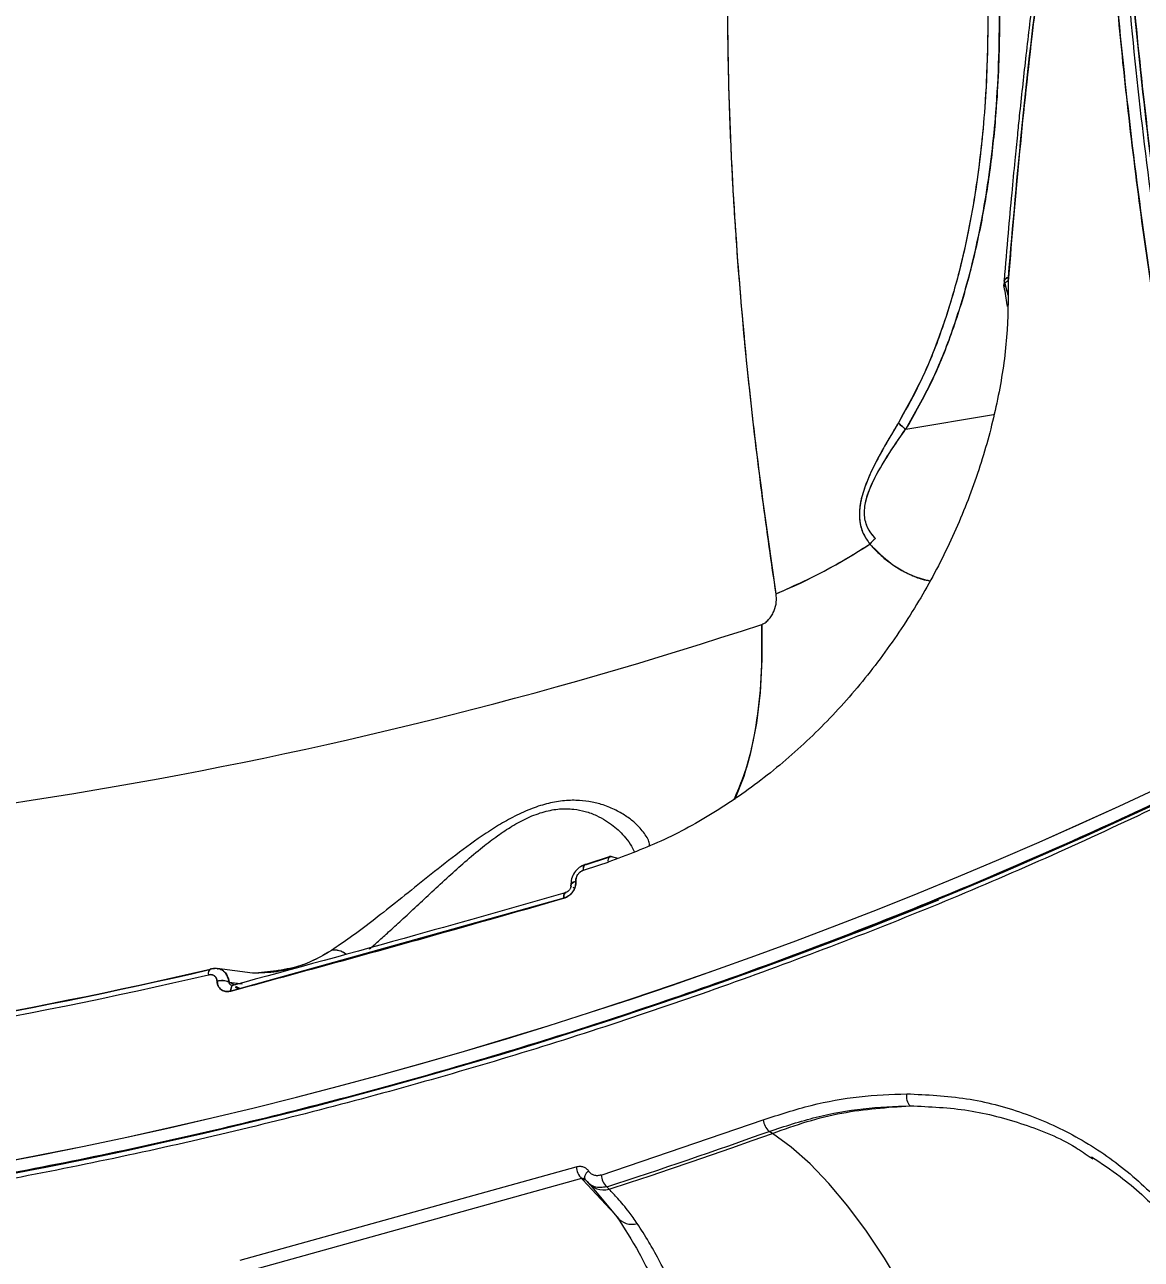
# Model space of a CAD drawing. Header units: millimetres. Extents: x -7083 to 7374, y -8368 to 7509.
# Drawn here: x 2084.8 to 2199.4, y -2172.9 to -2046.2 of the extents above; entities that cross this region are included whole.
import ezdxf

# ---------------------------------------------------------------- set-up
doc = ezdxf.new("R2010")
doc.units = ezdxf.units.MM
for name, color, linetype in [('DIKOM_ОБЪЕКТ', 7, 'Continuous'), ('DIKOM_РАЗМЕР_ЗОНА', 7, 'Continuous'), ('DIKOM_РАЗМЕР_ОБЪЕКТА', 7, 'Continuous')]:
    doc.layers.add(name, color=color, linetype=linetype)
doc.styles.add('style1', font='arial.ttf', dxfattribs={"width": 0.8})
doc.dimstyles.new('1-50', dxfattribs={"dimtxt": 300, "dimasz": 200, "dimexe": 100, "dimexo": 0, "dimgap": 100, "dimtad": 1, "dimtxsty": 'style1', "dimcen": 200, "dimclrd": 7, "dimclre": 7, "dimclrt": 7, "dimadec": 1, "dimazin": 2, "dimtfac": 1, "dimtmove": 0, "dimatfit": 2, "dimfxl": 0, "dimlwd": 25, "dimlwe": 18, "dimarcsym": 0})

# ---------------------------------------------------------------- blocks, each defined once
blk = doc.blocks.new('*D10')
at = {"layer": 'Defpoints', "color": 0, "transparency": 16777216}
for p in [(4593.55, 648.92), (-5583.43, 647.96), (4593.55, -5902.54)]:
    blk.add_point(p, dxfattribs=at)
at = {"layer": 'DIKOM_РАЗМЕР_ОБЪЕКТА', "color": 7, "lineweight": 18, "transparency": 16777216}
for p, q in [((4593.55, 648.92), (4593.55, -6002.54)), ((-5583.43, 647.96), (-5583.43, -6002.54))]:
    blk.add_line(p, q, dxfattribs=at)
at = {"layer": 'DIKOM_РАЗМЕР_ОБЪЕКТА', "color": 7, "lineweight": 25, "transparency": 16777216}
blk.add_line((-5383.43, -5902.54), (4393.55, -5902.54), dxfattribs=at)
at = {"layer": 'DIKOM_РАЗМЕР_ОБЪЕКТА', "color": 7, "transparency": 16777216}
for points in [[(-5383.43, -5869.2), (-5383.43, -5935.87), (-5583.43, -5902.54)], [(4393.55, -5869.2), (4393.55, -5935.87), (4593.55, -5902.54)]]:
    blk.add_solid(points, dxfattribs=at)
at = {"layer": 'DIKOM_РАЗМЕР_ОБЪЕКТА', "color": 7, "transparency": 16777216, "insert": (-226.13, -5649.37), "char_height": 300, "attachment_point": 5, "style": 'style1'}
blk.add_mtext('10150', dxfattribs=at)
blk = doc.blocks.new('*D11')
at = {"layer": 'Defpoints', "color": 0, "transparency": 16777216}
for p in [(-321.71, 5509.06), (-348.71, -4811.52), (5568.58, -4811.52)]:
    blk.add_point(p, dxfattribs=at)
at = {"layer": 'DIKOM_РАЗМЕР_ОБЪЕКТА', "color": 7, "lineweight": 18, "transparency": 16777216}
for p, q in [((-321.71, 5509.06), (5668.58, 5509.06)), ((-348.71, -4811.52), (5668.58, -4811.52))]:
    blk.add_line(p, q, dxfattribs=at)
at = {"layer": 'DIKOM_РАЗМЕР_ОБЪЕКТА', "color": 7, "lineweight": 25, "transparency": 16777216}
blk.add_line((5568.58, 5309.06), (5568.58, -4611.52), dxfattribs=at)
at = {"layer": 'DIKOM_РАЗМЕР_ОБЪЕКТА', "color": 7, "transparency": 16777216}
for points in [[(5535.25, 5309.06), (5601.91, 5309.06), (5568.58, 5509.06)], [(5535.25, -4611.52), (5601.91, -4611.52), (5568.58, -4811.52)]]:
    blk.add_solid(points, dxfattribs=at)
at = {"layer": 'DIKOM_РАЗМЕР_ОБЪЕКТА', "color": 7, "transparency": 16777216, "insert": (5315.31, 775.23), "char_height": 300, "attachment_point": 5, "rotation": 90, "style": 'style1'}
blk.add_mtext('10300', dxfattribs=at)
blk = doc.blocks.new('*D12')
at = {"layer": 'Defpoints', "color": 0, "transparency": 16777216}
for p in [(-621.71, 7509.06), (-373.6, -6811.53), (7273.89, -6811.53)]:
    blk.add_point(p, dxfattribs=at)
at = {"layer": 'DIKOM_РАЗМЕР_ЗОНА', "color": 7, "lineweight": 18, "transparency": 16777216}
for p, q in [((-621.71, 7509.06), (7373.89, 7509.06)), ((-373.6, -6811.53), (7373.89, -6811.53))]:
    blk.add_line(p, q, dxfattribs=at)
at = {"layer": 'DIKOM_РАЗМЕР_ЗОНА', "color": 7, "lineweight": 25, "transparency": 16777216}
blk.add_line((7273.89, 7309.06), (7273.89, -6611.53), dxfattribs=at)
at = {"layer": 'DIKOM_РАЗМЕР_ЗОНА', "color": 7, "transparency": 16777216}
for points in [[(7240.56, 7309.06), (7307.22, 7309.06), (7273.89, 7509.06)], [(7240.56, -6611.53), (7307.22, -6611.53), (7273.89, -6811.53)]]:
    blk.add_solid(points, dxfattribs=at)
at = {"layer": 'DIKOM_РАЗМЕР_ЗОНА', "color": 7, "transparency": 16777216, "insert": (7020.62, 1288.25), "char_height": 300, "attachment_point": 5, "rotation": 90, "style": 'style1'}
blk.add_mtext('14300', dxfattribs=at)
blk = doc.blocks.new('*D13')
at = {"layer": 'Defpoints', "color": 0, "transparency": 16777216}
for p in [(6593.53, 996.24), (-7083.43, 647.96), (6593.53, -8268.31)]:
    blk.add_point(p, dxfattribs=at)
at = {"layer": 'DIKOM_РАЗМЕР_ЗОНА', "color": 7, "lineweight": 18, "transparency": 16777216}
for p, q in [((6593.53, 996.24), (6593.53, -8368.31)), ((-7083.43, 647.96), (-7083.43, -8368.31))]:
    blk.add_line(p, q, dxfattribs=at)
at = {"layer": 'DIKOM_РАЗМЕР_ЗОНА', "color": 7, "lineweight": 25, "transparency": 16777216}
blk.add_line((-6883.43, -8268.31), (6393.53, -8268.31), dxfattribs=at)
at = {"layer": 'DIKOM_РАЗМЕР_ЗОНА', "color": 7, "transparency": 16777216}
for points in [[(-6883.43, -8234.97), (-6883.43, -8301.64), (-7083.43, -8268.31)], [(6393.53, -8234.97), (6393.53, -8301.64), (6593.53, -8268.31)]]:
    blk.add_solid(points, dxfattribs=at)
at = {"layer": 'DIKOM_РАЗМЕР_ЗОНА', "color": 7, "transparency": 16777216, "insert": (322.1, -8015.03), "char_height": 300, "attachment_point": 5, "style": 'style1'}
blk.add_mtext('13650', dxfattribs=at)

msp = doc.modelspace()

# ---------------------------------------------------------------- linework, layer by layer
at = {"layer": 'DIKOM_ОБЪЕКТ', "color": 7, "linetype": 'Continuous', "lineweight": 15}
for p, q in [((2185.303, -2072.527), (2185.288, -2072.939)), ((2185.306, -2072.494), (2185.303, -2072.519)), ((2185.324, -2073.087), (2185.4, -2072.761)), ((2185.369, -2072.723), (2185.4, -2072.761)), ((2185.396, -2072.727), (2185.381, -2072.708)), ((2185.7, -2073.813), (2185.396, -2072.727)), ((2185.396, -2072.727), (2185.4, -2072.761)), ((2185.7, -2073.813), (2185.396, -2072.727)), ((2185.4, -2072.761), (2185.697, -2073.929)), ((2185.4, -2072.761), (2185.696, -2073.96)), ((2185.752, -2072.166), (2185.741, -2072.473)), ((2185.756, -2072.124), (2185.752, -2072.166)), ((2175.213, -2087.702), (2184.232, -2086.176)), ((2145.633, -2131.753), (2144.982, -2131.536)), ((2144.982, -2131.536), (2145.704, -2131.699)), ((2141.369, -2134.069), (2141.37, -2134.093)), ((2141.37, -2134.093), (2141.369, -2134.069)), ((2140.855, -2134.496), (2140.857, -2134.52)), ((2141.222, -2134.795), (2141.108, -2134.733)), ((2140.121, -2135.823), (2105.982, -2145.343)), ((2108.201, -2143.507), (2104.559, -2143.036)), ((2111.263, -2143.193), (2108.485, -2143.489)), ((2111.714, -2143.145), (2111.263, -2143.193)), ((2111.287, -2143.21), (2111.702, -2143.11)), ((2104.557, -2144.358), (2104.556, -2144.334)), ((2104.556, -2144.334), (2104.557, -2144.358)), ((2105.801, -2144.413), (2107.129, -2144.599)), ((2105.802, -2144.437), (2105.801, -2144.413)), ((2105.801, -2144.413), (2106.911, -2144.556)), ((2105.802, -2144.437), (2105.801, -2144.413)), ((2106.361, -2144.708), (2105.802, -2144.437)), ((2106.181, -2144.749), (2106.034, -2144.756)), ((2106.404, -2144.942), (2106.775, -2145.122)), ((2106.892, -2145.089), (2106.467, -2144.883)), ((2143.967, -2164.218), (2160.591, -2158.55)), ((2161.554, -2159.94), (2161.199, -2159.734)), ((2194.216, -2162.431), (2194.418, -2162.566)), ((2106.941, -2172.965), (2141.418, -2163.365)), ((2141.959, -2164.574), (2107.455, -2174.181)), ((2142.09, -2164.707), (2141.959, -2164.574)), ((2144.89, -2167.701), (2142.09, -2164.707)), ((2142.75, -2165.125), (2142.342, -2164.681)), ((2142.583, -2164.975), (2142.823, -2165.22)), ((2142.824, -2165.221), (2145.616, -2168.545)), ((2144.776, -2165.658), (2144.538, -2165.414)), ((2145.433, -2168.288), (2144.89, -2167.701))]:
    msp.add_line(p, q, dxfattribs=at)
at = {"layer": 'DIKOM_ОБЪЕКТ', "color": 7, "linetype": 'Continuous', "lineweight": 15, "flags": 128}
for points in [[(2185.324, -2073.087), (2185.294, -2073.003), (2185.289, -2072.916), (2185.308, -2072.83), (2185.352, -2072.746), (2185.419, -2072.666), (2185.508, -2072.593), (2185.616, -2072.528), (2185.741, -2072.473)], [(2185.752, -2072.166), (2185.612, -2072.21), (2185.494, -2072.268), (2185.402, -2072.336), (2185.339, -2072.414), (2185.306, -2072.498), (2185.303, -2072.527)], [(2185.305, -2072.528), (2185.31, -2072.463), (2185.344, -2072.378), (2185.408, -2072.299), (2185.5, -2072.229), (2185.617, -2072.17), (2185.756, -2072.124)], [(2185.305, -2072.507), (2185.308, -2072.551), (2185.312, -2072.573)], [(2160.46, -2107.719), (2160.467, -2111.313), (2160.28, -2114.698), (2159.903, -2117.847), (2159.338, -2120.735), (2158.59, -2123.34), (2157.664, -2125.641), (2157.649, -2125.673)], [(2142.145, -2132.942), (2142.139, -2132.799), (2142.147, -2132.67), (2142.169, -2132.559), (2142.204, -2132.469), (2142.251, -2132.404), (2142.309, -2132.364), (2142.376, -2132.351), (2142.451, -2132.366)], [(2140.868, -2134.556), (2140.866, -2134.55), (2140.855, -2134.473), (2140.874, -2134.396), (2140.923, -2134.319), (2140.999, -2134.246), (2141.101, -2134.179), (2141.226, -2134.119), (2141.369, -2134.069)], [(2141.369, -2134.069), (2141.226, -2134.119), (2141.101, -2134.179), (2140.999, -2134.246), (2140.923, -2134.319), (2140.874, -2134.396), (2140.855, -2134.473), (2140.855, -2134.496)], [(2141.37, -2134.093), (2141.227, -2134.143), (2141.102, -2134.203), (2141.001, -2134.27), (2140.924, -2134.343), (2140.876, -2134.42), (2140.857, -2134.497), (2140.856, -2134.514)], [(2140.908, -2134.647), (2140.868, -2134.574), (2140.857, -2134.497), (2140.876, -2134.42), (2140.924, -2134.343), (2141.001, -2134.27), (2141.102, -2134.203), (2141.227, -2134.143), (2141.37, -2134.093)], [(2140.121, -2135.823), (2140.121, -2135.659), (2140.138, -2135.514), (2140.172, -2135.393), (2140.222, -2135.302), (2140.286, -2135.244), (2140.36, -2135.22)], [(2140.336, -2135.224), (2140.286, -2135.244), (2140.222, -2135.302), (2140.172, -2135.393), (2140.138, -2135.514), (2140.121, -2135.659), (2140.121, -2135.823)], [(2140.857, -2134.509), (2140.866, -2134.55), (2140.907, -2134.623)], [(2106.206, -2144.745), (2106.203, -2144.745), (2106.133, -2144.768), (2106.073, -2144.825), (2106.027, -2144.915), (2105.996, -2145.034), (2105.981, -2145.179), (2105.982, -2145.343)], [(2105.982, -2145.343), (2105.981, -2145.179), (2105.996, -2145.034), (2106.027, -2144.915), (2106.073, -2144.825), (2106.133, -2144.768), (2106.194, -2144.746)], [(2144.776, -2165.658), (2146.885, -2164.976), (2148.99, -2164.284), (2151.093, -2163.583), (2153.191, -2162.873), (2155.287, -2162.154), (2157.379, -2161.425), (2159.468, -2160.687), (2161.554, -2159.94)], [(2185.231, -2203.705), (2184.44, -2200.125), (2183.482, -2196.503), (2182.368, -2192.873), (2181.107, -2189.269), (2179.71, -2185.722), (2178.191, -2182.266), (2176.564, -2178.932), (2174.842, -2175.75), (2173.043, -2172.749), (2171.181, -2169.958), (2169.275, -2167.4), (2167.342, -2165.099), (2165.399, -2163.077), (2163.463, -2161.352), (2161.554, -2159.94)], [(2142.672, -2163.798), (2142.547, -2163.915), (2142.44, -2164.038), (2142.357, -2164.163), (2142.298, -2164.286), (2142.267, -2164.403), (2142.264, -2164.51), (2142.289, -2164.604), (2142.342, -2164.681)]]:
    msp.add_lwpolyline(points, dxfattribs=at)
at = {"layer": 'DIKOM_ОБЪЕКТ', "color": 7, "linetype": 'Continuous', "lineweight": 15}
for centre, radius, start, end in [((2185.625, -2072.529), 0.324, 183.14979, 225.96158), ((2185.781, -2072.664), 0.499, 93.27887, 163.15221), ((2185.797, -2072.634), 0.511, 94.65074, 164.12267), ((2137.814, -2047.648), 61.841, 292.9427, 303.03932), ((2173.609, -2101.068), 2.61, 124.67263, 142.76998), ((2014.127, -1664.537), 466.716, 270.94172, 288.27268), ((1991.004, -1677.904), 493.564, 262.95954, 296.25486), ((1990.974, -1677.73), 493.734, 262.96542, 296.24898), ((1991.192, -1677.854), 494.9, 262.96542, 296.24898), ((1995.95, -1681.685), 473.849, 287.99103, 288.31313), ((1996.078, -1681.639), 473.898, 287.99103, 288.31313), ((2145.228, -2131.954), 0.572, 133.02305, 196.03083), ((2144.909, -2131.713), 0.191, 67.59357, 111.94103), ((2142.699, -2132.786), 0.575, 132.98401, 195.72056), ((1995.668, -1681.891), 474.239, 287.99103, 288.31313), ((2142.378, -2132.542), 0.19, 67.49177, 111.97321), ((1991.161, -1676.64), 496.101, 262.98613, 292.2002), ((2116.619, -2142.976), 1.835, 51.06382, 100.25151), ((2116.614, -2142.997), 1.854, 50.84548, 99.99034), ((1994.271, -1676.103), 480.196, 276.04592, 283.16848), ((1994.554, -1675.902), 479.801, 276.04592, 283.16848), ((1994.681, -1675.848), 479.859, 276.04595, 283.143), ((2104.252, -2143.548), 0.599, 128.45619, 191.97491), ((2104.283, -2143.551), 0.628, 132.35506, 191.12696), ((2103.928, -2143.25), 0.177, 66.03733, 112.49857), ((2105.067, -2146.141), 1.877, 66.99557, 105.796), ((2105.068, -2146.165), 1.877, 67.00003, 105.79688), ((2176.601, -2156.193), 1.316, 166.33946, 224.3832), ((2162.472, -2158.332), 1.893, 186.61068, 227.74225), ((1991.573, -1689.418), 499.97, 287.81516, 289.83252), ((2143.232, -2163.278), 1.817, 182.77076, 225.52354), ((2145.836, -2164.06), 1.876, 184.8079, 226.18403), ((2142.191, -2165.122), 0.427, 57.61005, 103.67633), ((2144.196, -2163.711), 2.032, 214.75761, 286.59065), ((2147.121, -2167.338), 1.926, 217.53671, 286.69649)]:
    msp.add_arc(centre, radius, start, end, dxfattribs=at)
for points, knots in [([(2250.265, -1874.45), (2248.812, -1875.169), (2244.949, -1877.081), (2239.117, -1881.154), (2233.459, -1885.983), (2228.785, -1890.837), (2225.914, -1894.274), (2224.04, -1896.728), (2223.084, -1898.028), (2222.141, -1899.358), (2221.212, -1900.719), (2220.297, -1902.109), (2218.608, -1904.773), (2216.185, -1908.938), (2213.145, -1914.945), (2210.23, -1921.631), (2207.597, -1928.726), (2205.25, -1936.187), (2203.277, -1943.641), (2202.082, -1949.06), (2201.482, -1952.079), (2201.334, -1952.838), (2201.188, -1953.602), (2201.044, -1954.371), (2200.902, -1955.145), (2200.761, -1955.924), (2200.623, -1956.709), (2200.419, -1957.891), (2200.121, -1959.686), (2199.712, -1962.323), (2199.238, -1965.647), (2198.724, -1969.689), (2198.199, -1974.488), (2197.698, -1980.071), (2197.257, -1986.48), (2196.955, -1993.024), (2196.787, -1999.578), (2196.737, -2006.007), (2196.793, -2011.22), (2196.879, -2015.016), (2196.941, -2017.219), (2197.018, -2019.471), (2197.108, -2021.772), (2197.215, -2024.122), (2197.337, -2026.523), (2197.476, -2028.975), (2197.856, -2035.072), (2198.635, -2044.786), (2200.086, -2058.167), (2201.851, -2071.308), (2203.878, -2084.152), (2206.13, -2096.653), (2208.537, -2108.754), (2210.317, -2116.756), (2211.185, -2120.659)], [0, 0, 0, 0, 0.0279561, 0.0743462, 0.1215116, 0.1530672, 0.1849606, 0.1933698, 0.2018022, 0.2102577, 0.2187365, 0.2272383, 0.2357634, 0.266668, 0.2990862, 0.3330181, 0.3684635, 0.400908, 0.4345247, 0.4650773, 0.468127, 0.4711856, 0.4742529, 0.4773289, 0.4804137, 0.4835073, 0.4866096, 0.4897207, 0.4974819, 0.5076905, 0.5203464, 0.5355802, 0.5533007, 0.5735077, 0.5962013, 0.6213814, 0.6414273, 0.6628105, 0.6855309, 0.6924805, 0.6995462, 0.7067279, 0.7140258, 0.7214398, 0.7289698, 0.736616, 0.7443782, 0.7857046, 0.825428, 0.8635485, 0.9000659, 0.9349803, 0.9682917, 1, 1, 1, 1]), ([(2211.185, -2120.659), (2209.893, -2114.782), (2207.314, -2103.05), (2204.152, -2085.929), (2201.519, -2069.242), (2199.461, -2053.032), (2197.964, -2037.291), (2197.048, -2022.313), (2196.682, -2008.075), (2196.836, -1994.603), (2197.504, -1981.689), (2198.677, -1969.391), (2200.384, -1957.485), (2202.655, -1946.004), (2205.531, -1935.001), (2208.969, -1924.705), (2212.965, -1915.163), (2217.496, -1906.429), (2222.44, -1898.695), (2227.746, -1891.906), (2233.393, -1886.025), (2239.432, -1880.851), (2243.808, -1878.06), (2245.993, -1876.666)], [0, 0, 0, 0, 0.0491923, 0.0981972, 0.1469544, 0.1955821, 0.2441951, 0.2929085, 0.3390358, 0.3854212, 0.4316447, 0.477638, 0.5235006, 0.5721072, 0.6207904, 0.6696666, 0.7188385, 0.7678836, 0.8166658, 0.8625265, 0.9083556, 0.954249, 1, 1, 1, 1]), ([(2226.232, -1894.065), (2225.198, -1895.278), (2222.025, -1899), (2217.563, -1906.087), (2212.769, -1915.147), (2208.711, -1924.779), (2205.206, -1935.186), (2202.273, -1946.351), (2199.914, -1958.254), (2198.132, -1970.861), (2196.935, -1984.154), (2196.323, -1998.1), (2196.299, -2012.658), (2196.851, -2027.453), (2197.929, -2042.402), (2199.49, -2057.442), (2201.171, -2070.008), (2202.687, -2079.832), (2203.808, -2086.567), (2204.748, -2091.854), (2205.506, -2095.943), (2206.143, -2099.297), (2206.968, -2103.498), (2208.003, -2108.578), (2209.266, -2114.541), (2210.231, -2118.837), (2210.745, -2121.126)], [0, 0, 0, 0, 0.0308951, 0.0947849, 0.1529036, 0.2111084, 0.269186, 0.3272546, 0.3853219, 0.4433851, 0.5014475, 0.5595752, 0.6177336, 0.6757913, 0.7299767, 0.7841599, 0.8383429, 0.8621841, 0.8857546, 0.9072991, 0.9158306, 0.9270059, 0.9410118, 0.9578653, 0.977552, 1, 1, 1, 1]), ([(2209.041, -1921.773), (2208.34, -1923.447), (2206.39, -1928.109), (2203.727, -1936.51), (2201.016, -1946.877), (2198.781, -1958.124), (2197.024, -1970.251), (2195.799, -1983.323), (2195.143, -1997.079), (2195.064, -2011.449), (2195.562, -2026.352), (2196.606, -2041.439), (2198.157, -2056.671), (2200.176, -2072.02), (2202.706, -2087.794), (2205.707, -2103.955), (2208.127, -2115.012), (2209.339, -2120.55)], [0, 0, 0, 0, 0.0375702, 0.1045932, 0.1713839, 0.2380841, 0.3088829, 0.3799057, 0.4513253, 0.5228644, 0.5939713, 0.6648112, 0.731511, 0.7982635, 0.8652095, 0.9324937, 1, 1, 1, 1]), ([(2148.062, -1938.727), (2145.597, -1939.537), (2140.572, -1941.188), (2132.867, -1945.121), (2125.012, -1950.144), (2117.107, -1956.307), (2109.174, -1963.569), (2101.257, -1971.896), (2093.4, -1981.234), (2085.631, -1991.537), (2077.951, -2002.798), (2070.364, -2015.015), (2062.768, -2028.385), (2055.222, -2042.881), (2047.786, -2058.456), (2040.606, -2074.8), (2033.692, -2091.923), (2027.018, -2109.768), (2022.821, -2122.243), (2020.717, -2128.498)], [0, 0, 0, 0, 0.0560337, 0.1142131, 0.1722221, 0.2302433, 0.2884591, 0.3466699, 0.4045161, 0.4621728, 0.5198127, 0.5776061, 0.6357259, 0.6968157, 0.7575163, 0.8179929, 0.878438, 0.939042, 1, 1, 1, 1]), ([(2161.92, -2104.597), (2161.182, -2099.413), (2159.704, -2089.04), (2158.205, -2074.064), (2157.237, -2059.53), (2156.866, -2045.534), (2157.082, -2032.15), (2157.874, -2019.696), (2159.195, -2008.15), (2161.009, -1997.462), (2163.346, -1987.405), (2166.215, -1977.987), (2169.742, -1968.916), (2173.991, -1960.356), (2178.99, -1952.421), (2184.662, -1945.577), (2188.689, -1941.34), (2190.982, -1939.666), (2191.008, -1939.648)], [0, 0, 0, 0, 0.0667215, 0.133513, 0.2005488, 0.2680026, 0.3353495, 0.4022973, 0.4652163, 0.5280875, 0.5910579, 0.6542781, 0.7178721, 0.7885965, 0.8589186, 0.9290558, 0.9992222, 1, 1, 1, 1]), ([(2161.92, -2104.597), (2161.681, -2102.988), (2161.191, -2099.698), (2160.513, -2094.714), (2159.864, -2089.567), (2159.259, -2084.267), (2158.703, -2078.824), (2158.242, -2073.646), (2157.912, -2069.345), (2157.677, -2065.863), (2157.493, -2062.768), (2157.32, -2059.384), (2157.165, -2055.638), (2157.048, -2051.739), (2156.982, -2048.082), (2156.962, -2045.603), (2156.959, -2044.185), (2156.959, -2043.58), (2156.96, -2043.028), (2156.961, -2042.528), (2156.963, -2042.08), (2156.978, -2039.846), (2157.041, -2036.042), (2157.227, -2030.791), (2157.499, -2025.75), (2157.86, -2020.838), (2158.325, -2015.901), (2158.826, -2011.573), (2159.344, -2007.758), (2159.833, -2004.544), (2160.353, -2001.464), (2160.902, -1998.512), (2161.476, -1995.687), (2162.071, -1992.983), (2163.115, -1988.597), (2164.714, -1982.778), (2167.029, -1975.862), (2169.618, -1969.381), (2172.496, -1963.311), (2175.682, -1957.643), (2179.359, -1952.072), (2183.623, -1946.744), (2187.593, -1942.517), (2190.165, -1940.441), (2190.962, -1939.799)], [0, 0, 0, 0, 0.0206141, 0.0421465, 0.0645967, 0.0879645, 0.1122495, 0.1374515, 0.1581589, 0.1712881, 0.185692, 0.2013707, 0.2189447, 0.2389787, 0.2574595, 0.2722154, 0.2754646, 0.2784584, 0.2811966, 0.2836795, 0.2859069, 0.2878789, 0.3170439, 0.3433528, 0.3687334, 0.3961755, 0.4220487, 0.4495391, 0.4686056, 0.4872107, 0.5053546, 0.5230375, 0.5402595, 0.5570209, 0.5733216, 0.623273, 0.6711061, 0.7168234, 0.7659311, 0.8136599, 0.8600124, 0.9178493, 0.9745528, 1, 1, 1, 1]), ([(2140.163, -1941.597), (2138.671, -1942.288), (2135.681, -1943.674), (2131.15, -1946.241), (2126.601, -1949.159), (2122.047, -1952.451), (2117.48, -1956.11), (2112.867, -1960.171), (2108.612, -1964.256), (2104.716, -1968.269), (2101.181, -1972.124), (2097.584, -1976.269), (2093.998, -1980.627), (2090.984, -1984.481), (2088.547, -1987.712), (2086.624, -1990.328), (2084.674, -1993.049), (2082.697, -1995.879), (2080.695, -1998.819), (2078.667, -2001.872), (2076.243, -2005.614), (2073.387, -2010.165), (2070.069, -2015.663), (2066.62, -2021.61), (2063.155, -2027.836), (2060.045, -2033.651), (2057.288, -2038.979), (2054.9, -2043.726), (2052.287, -2049.061), (2050.379, -2053.078), (2049.082, -2055.865), (2048.651, -2056.795), (2048.214, -2057.742), (2047.772, -2058.706), (2047.324, -2059.687), (2046.797, -2060.847), (2046.11, -2062.371), (2045.182, -2064.446), (2044.01, -2067.102), (2042.596, -2070.352), (2041.014, -2074.057), (2039.439, -2077.814), (2037.653, -2082.156), (2035.787, -2086.79), (2033.657, -2092.216), (2030.938, -2099.315), (2027.658, -2108.226), (2024.041, -2118.5), (2021.796, -2125.252), (2020.717, -2128.498)], [0, 0, 0, 0, 0.0356099, 0.0713872, 0.1073338, 0.1429089, 0.1783702, 0.2143467, 0.2508402, 0.2779122, 0.3055302, 0.333695, 0.3624074, 0.3899729, 0.4049442, 0.4201751, 0.4356657, 0.4514162, 0.4674266, 0.483697, 0.5002277, 0.5259928, 0.5530553, 0.5814159, 0.6110753, 0.6394003, 0.6596954, 0.6811189, 0.7006087, 0.7272294, 0.7309596, 0.7347465, 0.7385898, 0.7424897, 0.7464462, 0.7504593, 0.7564866, 0.7647492, 0.7752474, 0.7879816, 0.802952, 0.8183428, 0.8312156, 0.8524192, 0.8705211, 0.8915209, 0.9303476, 0.9665079, 1, 1, 1, 1]), ([(2209.339, -2120.55), (2208.497, -2116.743), (2206.772, -2108.943), (2204.436, -2097.153), (2202.248, -2084.985), (2200.355, -2073.023), (2198.754, -2061.315), (2197.498, -2050.383), (2196.795, -2042.818), (2196.452, -2038.576), (2196.348, -2037.238), (2196.248, -2035.898), (2196.151, -2034.556), (2196.059, -2033.214), (2195.753, -2028.554), (2195.363, -2020.951), (2195.111, -2010.872), (2195.115, -2001.803), (2195.319, -1993.696), (2195.67, -1986.501), (2196.121, -1980.173), (2196.63, -1974.668), (2197.157, -1969.944), (2197.65, -1966.127), (2198.083, -1963.113), (2198.429, -1960.875), (2198.675, -1959.364), (2198.815, -1958.537), (2198.869, -1958.219), (2198.892, -1958.088), (2198.901, -1958.032), (2198.905, -1958.009), (2198.907, -1958.001), (2198.907, -1957.999)], [0, 0, 0, 0, 0.0608182, 0.1246156, 0.1913922, 0.2611479, 0.3249981, 0.3911554, 0.4512829, 0.4592893, 0.4673265, 0.4753942, 0.4834926, 0.4916217, 0.4997813, 0.5683783, 0.6320835, 0.6908971, 0.7448188, 0.7938486, 0.8379864, 0.8772321, 0.9115857, 0.941047, 0.9620139, 0.9795288, 0.9920864, 0.9967648, 0.9986594, 0.9994613, 0.9998079, 0.9999593, 1, 1, 1, 1]), ([(2192.023, -2017.436), (2191.757, -2019.039), (2191.28, -2021.915), (2190.678, -2025.784), (2190.223, -2028.813), (2189.855, -2031.344), (2189.181, -2036.115), (2188.38, -2042.221), (2187.515, -2049.541), (2187.002, -2054.251), (2186.644, -2057.732), (2186.382, -2060.362), (2186.063, -2063.72), (2185.694, -2067.819), (2185.448, -2070.82), (2185.315, -2072.442)], [0, 0, 0, 0, 0.0919457, 0.1649721, 0.2191839, 0.2624848, 0.3066468, 0.4849937, 0.5987114, 0.7037739, 0.7378687, 0.7843557, 0.8435456, 0.9154287, 1, 1, 1, 1]), ([(2192.431, -2017.084), (2192.127, -2018.927), (2191.536, -2022.516), (2190.727, -2027.831), (2189.999, -2032.895), (2189.349, -2037.704), (2188.737, -2042.508), (2187.858, -2049.857), (2186.801, -2059.717), (2186.098, -2068.069), (2185.756, -2072.124)], [0, 0, 0, 0, 0.1056438, 0.2056407, 0.2999863, 0.3886761, 0.4717059, 0.5634476, 0.7880665, 1, 1, 1, 1]), ([(2185.756, -2072.124), (2186.212, -2066.799), (2187.127, -2056.136), (2188.794, -2041.743), (2190.553, -2028.702), (2191.804, -2020.962), (2192.431, -2017.084)], [0, 0, 0, 0, 0.2787661, 0.558214, 0.7786041, 1, 1, 1, 1]), ([(2181.362, -2021.087), (2181.809, -2023.792), (2182.716, -2029.291), (2183.459, -2037.681), (2183.726, -2046.173), (2183.474, -2053.318), (2182.962, -2058.939), (2182.401, -2063.211), (2181.679, -2067.326), (2180.729, -2071.532), (2179.591, -2075.554), (2178.161, -2079.597), (2176.514, -2083.434), (2175.127, -2085.868), (2174.46, -2087.037)], [0, 0, 0, 0, 0.1217037, 0.2474035, 0.3726966, 0.4974225, 0.5631956, 0.6223167, 0.6880113, 0.7481814, 0.8134877, 0.8736882, 0.939326, 1, 1, 1, 1]), ([(2182.59, -2021.172), (2183.051, -2023.996), (2183.969, -2029.626), (2184.696, -2038.153), (2184.925, -2046.682), (2184.609, -2054.285), (2183.916, -2060.928), (2183.002, -2066.581), (2181.738, -2072.159), (2180.064, -2077.602), (2177.972, -2082.875), (2176.128, -2086.102), (2175.213, -2087.702)], [0, 0, 0, 0, 0.1254256, 0.2500785, 0.3742284, 0.4984901, 0.5826809, 0.6665923, 0.7494333, 0.8338408, 0.917608, 1, 1, 1, 1]), ([(2175.213, -2087.702), (2176.144, -2086.071), (2177.999, -2082.821), (2180.083, -2077.546), (2182.028, -2071.207), (2183.575, -2063.738), (2184.683, -2054.281), (2184.972, -2043.83), (2184.362, -2032.435), (2183.182, -2024.934), (2182.59, -2021.172)], [0, 0, 0, 0, 0.0839727, 0.1672723, 0.2505593, 0.3763124, 0.5015618, 0.6672322, 0.8330834, 1, 1, 1, 1]), ([(2181.823, -2024.352), (2182.225, -2026.921), (2183.209, -2033.21), (2183.747, -2043.365), (2183.531, -2053.768), (2182.498, -2063.186), (2181.031, -2070.625), (2179.165, -2076.938), (2177.161, -2082.184), (2175.362, -2085.417), (2174.46, -2087.037)], [0, 0, 0, 0, 0.1213127, 0.2969713, 0.4722468, 0.6045454, 0.7371835, 0.8248128, 0.9122041, 1, 1, 1, 1]), ([(2185.741, -2072.473), (2185.73, -2074.383), (2185.708, -2078.201), (2184.818, -2084.233), (2183.301, -2090.35), (2181.11, -2096.471), (2178.282, -2102.471), (2174.847, -2108.233), (2170.85, -2113.65), (2166.341, -2118.619), (2161.395, -2123.039), (2156.083, -2126.814), (2150.494, -2129.947), (2146.618, -2131.39), (2144.678, -2132.112)], [0, 0, 0, 0, 0.0836186, 0.1671647, 0.2504175, 0.3338511, 0.4173022, 0.5004885, 0.583737, 0.6671369, 0.7504577, 0.8333948, 0.9166264, 1, 1, 1, 1]), ([(2185.4, -2072.761), (2185.381, -2072.824), (2185.346, -2072.935), (2185.331, -2073.041), (2185.324, -2073.087)], [0, 0, 0, 0, 0.5591965, 1, 1, 1, 1]), ([(2185.66, -2075.128), (2185.652, -2075.066), (2185.6, -2074.693), (2185.49, -2074.012), (2185.379, -2073.395), (2185.324, -2073.087)], [0, 0, 0, 0, 0.0915969, 0.5458053, 1, 1, 1, 1]), ([(2185.396, -2072.727), (2185.397, -2072.733), (2185.398, -2072.745), (2185.4, -2072.756), (2185.4, -2072.761)], [0, 0, 0, 0, 0.5597214, 1, 1, 1, 1]), ([(2185.741, -2072.473), (2185.741, -2072.416), (2185.74, -2072.316), (2185.748, -2072.212), (2185.752, -2072.166)], [0, 0, 0, 0, 0.5586451, 1, 1, 1, 1]), ([(2185.752, -2072.166), (2185.753, -2072.158), (2185.754, -2072.144), (2185.755, -2072.13), (2185.756, -2072.124)], [0, 0, 0, 0, 0.5599958, 1, 1, 1, 1]), ([(2174.46, -2087.037), (2174.047, -2087.728), (2173.219, -2089.109), (2172.028, -2091.271), (2171.069, -2093.352), (2170.493, -2095.316), (2170.408, -2097.013), (2170.794, -2098.437), (2171.285, -2099.139), (2171.531, -2099.489)], [0, 0, 0, 0, 0.16278, 0.3257247, 0.4906848, 0.6172991, 0.7448302, 0.8726464, 1, 1, 1, 1]), ([(2174.46, -2087.037), (2173.827, -2088.097), (2172.561, -2090.218), (2171.138, -2093.072), (2170.478, -2095.411), (2170.418, -2097.068), (2170.806, -2098.456), (2171.289, -2099.145), (2171.531, -2099.489)], [0, 0, 0, 0, 0.2494317, 0.4988881, 0.6241786, 0.7493374, 0.8746318, 1, 1, 1, 1]), ([(2175.205, -2087.701), (2175.05, -2087.581), (2174.74, -2087.342), (2174.554, -2087.139), (2174.46, -2087.037)], [0, 0, 0, 0, 0.4999395, 1, 1, 1, 1]), ([(2174.46, -2087.037), (2174.554, -2087.139), (2174.74, -2087.342), (2175.05, -2087.581), (2175.205, -2087.701)], [0, 0, 0, 0, 0.4999076, 1, 1, 1, 1]), ([(2172.124, -2098.922), (2171.867, -2098.628), (2171.354, -2098.042), (2170.924, -2096.785), (2171.015, -2095.221), (2171.774, -2093.058), (2173.27, -2090.509), (2174.56, -2088.637), (2175.205, -2087.701)], [0, 0, 0, 0, 0.1255017, 0.2507136, 0.3756546, 0.500879, 0.7503257, 1, 1, 1, 1]), ([(2172.124, -2098.922), (2171.864, -2098.624), (2171.35, -2098.036), (2170.926, -2096.783), (2171.013, -2095.245), (2171.627, -2093.46), (2172.638, -2091.569), (2173.893, -2089.597), (2174.766, -2088.336), (2175.205, -2087.701)], [0, 0, 0, 0, 0.1269804, 0.2510225, 0.3732831, 0.4969151, 0.6627701, 0.83038, 1, 1, 1, 1]), ([(2175.205, -2087.701), (2175.206, -2087.701), (2175.207, -2087.702), (2175.209, -2087.703), (2175.211, -2087.702), (2175.213, -2087.702)], [0, 0, 0, 0, 0.2126201, 0.444645, 1, 1, 1, 1]), ([(2175.205, -2087.701), (2175.206, -2087.701), (2175.207, -2087.702), (2175.209, -2087.703), (2175.211, -2087.702), (2175.213, -2087.702)], [0, 0, 0, 0, 0.22059, 0.4547602, 1, 1, 1, 1]), ([(2161.92, -2104.597), (2163.832, -2103.727), (2167.247, -2102.172), (2170.222, -2100.309), (2171.531, -2099.489)], [0, 0, 0, 0, 0.5599282, 1, 1, 1, 1]), ([(2171.531, -2099.489), (2172.25, -2100.201), (2173.687, -2101.623), (2175.847, -2102.779), (2177.107, -2103.107), (2177.688, -2103.258)], [0, 0, 0, 0, 0.3506324, 0.7003404, 1, 1, 1, 1]), ([(2171.531, -2099.489), (2171.965, -2099.952), (2172.836, -2100.882), (2174.24, -2101.861), (2175.606, -2102.604), (2176.774, -2103.09), (2177.438, -2103.204), (2177.694, -2103.247)], [0, 0, 0, 0, 0.2153722, 0.4322346, 0.6489719, 0.8644373, 1, 1, 1, 1]), ([(2160.46, -2107.719), (2160.531, -2107.691), (2160.676, -2107.633), (2160.947, -2107.444), (2161.24, -2107.146), (2161.52, -2106.737), (2161.794, -2106.161), (2161.983, -2105.412), (2161.941, -2104.87), (2161.92, -2104.597)], [0, 0, 0, 0, 0.0611175, 0.1258407, 0.2509501, 0.3723625, 0.5017263, 0.7495012, 1, 1, 1, 1]), ([(2157.668, -2125.545), (2158.102, -2124.533), (2159.03, -2122.371), (2159.927, -2118.174), (2160.488, -2113.28), (2160.47, -2109.573), (2160.46, -2107.719)], [0, 0, 0, 0, 0.2265755, 0.4843835, 0.7421917, 1, 1, 1, 1]), ([(2209.808, -2121.649), (2208.207, -2122.453), (2202.92, -2125.11), (2193.8, -2129.32), (2182.457, -2134.285), (2170.974, -2138.946), (2159.367, -2143.321), (2147.639, -2147.401), (2135.798, -2151.185), (2123.849, -2154.67), (2111.798, -2157.853), (2099.653, -2160.732), (2087.419, -2163.305), (2075.103, -2165.569), (2062.712, -2167.523), (2050.252, -2169.163), (2037.73, -2170.493), (2025.152, -2171.496), (2013.736, -2172.155), (2006.501, -2172.338), (2003.488, -2172.414)], [0, 0, 0, 0, 0.0251847, 0.0831606, 0.1411804, 0.1992441, 0.2573518, 0.3155036, 0.3736997, 0.4319401, 0.4902249, 0.5485543, 0.6069284, 0.6653474, 0.7238114, 0.7823205, 0.8408749, 0.8994749, 0.9581207, 1, 1, 1, 1]), ([(2148.917, -2130.405), (2148.918, -2130.351), (2148.923, -2129.959), (2148.445, -2129.165), (2147.602, -2128.188), (2146.517, -2127.358), (2145.378, -2126.707), (2144.105, -2126.201), (2142.77, -2125.879), (2141.378, -2125.739), (2139.846, -2125.808), (2138.163, -2126.148), (2136.412, -2126.761), (2134.682, -2127.596), (2132.978, -2128.597), (2130.821, -2130.039), (2128.275, -2131.959), (2125.469, -2134.202), (2122.842, -2136.319), (2120.411, -2138.228), (2118.165, -2139.909), (2116.917, -2140.75), (2116.293, -2141.171)], [0, 0, 0, 0, 0.0110501, 0.0812097, 0.1513798, 0.1990878, 0.2465981, 0.2926006, 0.3294463, 0.3634538, 0.399764, 0.434435, 0.4691402, 0.5054642, 0.5394784, 0.5763358, 0.6471378, 0.717917, 0.7882522, 0.8590482, 0.9294091, 1, 1, 1, 1]), ([(2120.186, -2141.027), (2120.194, -2141.02), (2120.486, -2140.772), (2121.142, -2140.191), (2122.217, -2139.231), (2123.525, -2138.031), (2125.007, -2136.655), (2126.629, -2135.136), (2128.271, -2133.619), (2129.994, -2132.072), (2131.665, -2130.661), (2133.282, -2129.426), (2134.835, -2128.388), (2136.441, -2127.519), (2138.124, -2126.892), (2139.46, -2126.657), (2140.449, -2126.626), (2141.349, -2126.684), (2142.403, -2126.9), (2143.485, -2127.308), (2144.433, -2127.825), (2145.209, -2128.377), (2145.898, -2128.981), (2146.535, -2129.675), (2147.053, -2130.379), (2147.267, -2130.847), (2147.352, -2131.035)], [0, 0, 0, 0, 0.0011383, 0.0404102, 0.0833139, 0.1342755, 0.1933419, 0.2481013, 0.3062702, 0.3590031, 0.4133093, 0.4572839, 0.4959476, 0.5374056, 0.578727, 0.6199762, 0.6402048, 0.6614866, 0.7001297, 0.7440879, 0.7852205, 0.8262894, 0.864022, 0.9087993, 0.9634366, 1, 1, 1, 1]), ([(2142.319, -2132.361), (2142.111, -2132.452), (2141.695, -2132.635), (2141.204, -2133.169), (2140.884, -2133.816), (2140.865, -2134.265), (2140.855, -2134.49)], [0, 0, 0, 0, 0.2496112, 0.5001186, 0.7505044, 1, 1, 1, 1]), ([(2141.37, -2134.093), (2141.371, -2134.183), (2141.372, -2134.363), (2141.286, -2134.733), (2141.061, -2135.177), (2140.636, -2135.614), (2140.293, -2135.753), (2140.121, -2135.823)], [0, 0, 0, 0, 0.1257369, 0.251488, 0.5008063, 0.75027, 1, 1, 1, 1]), ([(2140.121, -2135.823), (2140.313, -2135.742), (2140.698, -2135.581), (2141.115, -2135.096), (2141.352, -2134.575), (2141.364, -2134.254), (2141.37, -2134.093)], [0, 0, 0, 0, 0.279515, 0.5589463, 0.7793103, 1, 1, 1, 1]), ([(2142.145, -2132.942), (2142.036, -2132.99), (2141.817, -2133.087), (2141.555, -2133.373), (2141.384, -2133.719), (2141.374, -2133.952), (2141.369, -2134.069)], [0, 0, 0, 0, 0.2500201, 0.4999143, 0.7497084, 1, 1, 1, 1]), ([(2141.369, -2134.069), (2141.376, -2133.938), (2141.39, -2133.675), (2141.592, -2133.321), (2141.857, -2133.065), (2142.049, -2132.983), (2142.145, -2132.942)], [0, 0, 0, 0, 0.2797673, 0.559852, 0.7798294, 1, 1, 1, 1]), ([(2140.278, -2135.249), (2135.165, -2136.713), (2123.866, -2139.948), (2112.403, -2143.065), (2106.127, -2144.772)], [0, 0, 0, 0, 0.4524821, 1, 1, 1, 1]), ([(2140.857, -2134.514), (2140.857, -2134.548), (2140.857, -2134.617), (2140.83, -2134.728), (2140.784, -2134.84), (2140.719, -2134.946), (2140.638, -2135.042), (2140.513, -2135.152), (2140.406, -2135.195), (2140.335, -2135.224)], [0, 0, 0, 0, 0.1216298, 0.2439348, 0.3670965, 0.4917318, 0.6180918, 0.7448775, 1, 1, 1, 1]), ([(2105.982, -2145.343), (2112.398, -2143.597), (2123.856, -2140.48), (2135.151, -2137.246), (2140.121, -2135.823)], [0, 0, 0, 0, 0.559995, 1, 1, 1, 1]), ([(2116.293, -2141.171), (2115.7, -2141.526), (2114.527, -2142.227), (2112.64, -2142.929), (2110.562, -2143.455), (2109.037, -2143.488), (2108.201, -2143.507)], [0, 0, 0, 0, 0.2428376, 0.4803329, 0.7150367, 1, 1, 1, 1]), ([(2116.293, -2141.171), (2115.284, -2141.761), (2113.582, -2142.757), (2111.636, -2143.099), (2110.843, -2143.238)], [0, 0, 0, 0, 0.5923594, 1, 1, 1, 1]), ([(2104.687, -2143.066), (2104.552, -2143.045), (2104.286, -2143.005), (2104.014, -2143.055), (2103.88, -2143.079)], [0, 0, 0, 0, 0.5082344, 1, 1, 1, 1]), ([(2105.801, -2144.413), (2105.742, -2144.162), (2105.625, -2143.659), (2105.136, -2143.2), (2104.569, -2143), (2104.189, -2143.059), (2104, -2143.088)], [0, 0, 0, 0, 0.2784772, 0.5592414, 0.780374, 1, 1, 1, 1]), ([(2103.667, -2143.672), (2103.793, -2143.658), (2104.047, -2143.631), (2104.337, -2143.795), (2104.514, -2144.041), (2104.542, -2144.237), (2104.556, -2144.334)], [0, 0, 0, 0, 0.2787485, 0.5585837, 0.7792918, 1, 1, 1, 1]), ([(2104.556, -2144.334), (2104.538, -2144.224), (2104.503, -2144.004), (2104.298, -2143.763), (2104.007, -2143.632), (2103.78, -2143.659), (2103.667, -2143.672)], [0, 0, 0, 0, 0.2503241, 0.4998674, 0.7496178, 1, 1, 1, 1]), ([(2104.598, -2143.058), (2104.611, -2143.056), (2104.637, -2143.052), (2104.659, -2143.064), (2104.67, -2143.071)], [0, 0, 0, 0, 0.4910824, 1, 1, 1, 1]), ([(2105.184, -2143.289), (2105.189, -2143.291), (2105.38, -2143.371), (2105.643, -2143.755), (2105.748, -2144.193), (2105.801, -2144.413)], [0, 0, 0, 0, 0.0112631, 0.5054937, 1, 1, 1, 1]), ([(2105.982, -2145.343), (2105.805, -2145.371), (2105.45, -2145.426), (2104.982, -2145.238), (2104.711, -2144.933), (2104.585, -2144.621), (2104.567, -2144.446), (2104.557, -2144.358)], [0, 0, 0, 0, 0.2497295, 0.4991926, 0.7485103, 0.8742091, 1, 1, 1, 1]), ([(2104.557, -2144.358), (2104.593, -2144.551), (2104.664, -2144.935), (2105.054, -2145.281), (2105.514, -2145.422), (2105.826, -2145.369), (2105.982, -2145.343)], [0, 0, 0, 0, 0.2797809, 0.559625, 0.7797346, 1, 1, 1, 1]), ([(2106.073, -2144.773), (2106.034, -2144.759), (2105.965, -2144.733), (2105.891, -2144.667), (2105.84, -2144.597), (2105.808, -2144.519), (2105.804, -2144.464), (2105.802, -2144.437)], [0, 0, 0, 0, 0.2503869, 0.4456505, 0.6343173, 0.8183842, 1, 1, 1, 1]), ([(2106.056, -2144.764), (2106.008, -2144.743), (2105.911, -2144.701), (2105.82, -2144.578), (2105.808, -2144.484), (2105.802, -2144.437)], [0, 0, 0, 0, 0.338993, 0.6712801, 1, 1, 1, 1]), ([(2106.126, -2144.792), (2106.121, -2144.792), (2106.112, -2144.792), (2106.105, -2144.788), (2106.103, -2144.787)], [0, 0, 0, 0, 0.6622475, 1, 1, 1, 1]), ([(2160.591, -2158.55), (2162.227, -2158.02), (2165.499, -2156.957), (2170.448, -2156.059), (2173.699, -2155.941), (2175.323, -2155.882)], [0, 0, 0, 0, 0.3332234, 0.6667398, 1, 1, 1, 1]), ([(2175.323, -2155.882), (2177.38, -2155.979), (2181.476, -2156.173), (2187.294, -2157.71), (2192.747, -2160.128), (2197.731, -2163.479), (2202.188, -2167.687), (2206.005, -2172.674), (2209.203, -2178.32), (2210.701, -2182.537), (2211.452, -2184.649)], [0, 0, 0, 0, 0.1258841, 0.2507513, 0.3753422, 0.5006865, 0.6251008, 0.7504822, 0.8750158, 1, 1, 1, 1]), ([(2161.199, -2159.734), (2162.808, -2159.212), (2166.017, -2158.173), (2170.875, -2157.291), (2174.063, -2157.172), (2175.661, -2157.113)], [0, 0, 0, 0, 0.3340171, 0.6659828, 1, 1, 1, 1]), ([(2161.554, -2159.94), (2162.733, -2159.518), (2165.09, -2158.675), (2169.822, -2157.504), (2173.331, -2157.269), (2175.661, -2157.113)], [0, 0, 0, 0, 0.2519518, 0.5032918, 1, 1, 1, 1]), ([(2175.661, -2157.113), (2177.678, -2157.202), (2181.694, -2157.38), (2187.369, -2158.922), (2191.578, -2160.599), (2193.7, -2162.073), (2194.216, -2162.431)], [0, 0, 0, 0, 0.303056, 0.6036788, 0.903628, 1, 1, 1, 1]), ([(2141.418, -2163.365), (2141.541, -2163.341), (2141.788, -2163.291), (2142.141, -2163.358), (2142.453, -2163.52), (2142.599, -2163.705), (2142.672, -2163.798)], [0, 0, 0, 0, 0.2505986, 0.5006239, 0.7504884, 1, 1, 1, 1]), ([(2194.29, -2162.349), (2195.275, -2163.001), (2197.04, -2164.17), (2199.26, -2166.022), (2200.971, -2167.687), (2202.339, -2169.189), (2203.528, -2170.631), (2204.714, -2172.211), (2206.059, -2174.201), (2207.652, -2176.926), (2209.436, -2180.571), (2210.439, -2183.471), (2210.989, -2185.062)], [0, 0, 0, 0, 0.1338212, 0.2398567, 0.3198666, 0.3897376, 0.4548511, 0.5160922, 0.5953578, 0.7021079, 0.836558, 1, 1, 1, 1]), ([(2141.959, -2164.574), (2141.996, -2164.561), (2142.069, -2164.536), (2142.176, -2164.547), (2142.272, -2164.592), (2142.319, -2164.651), (2142.342, -2164.681)], [0, 0, 0, 0, 0.2572967, 0.5097976, 0.7567793, 1, 1, 1, 1]), ([(2143.967, -2164.218), (2143.84, -2164.247), (2143.587, -2164.306), (2143.222, -2164.245), (2142.898, -2164.083), (2142.747, -2163.893), (2142.672, -2163.798)], [0, 0, 0, 0, 0.2507927, 0.500723, 0.7505005, 1, 1, 1, 1]), ([(2144.538, -2165.414), (2144.322, -2165.458), (2143.892, -2165.545), (2143.263, -2165.444), (2142.921, -2165.232), (2142.75, -2165.125)], [0, 0, 0, 0, 0.3336091, 0.6666177, 1, 1, 1, 1]), ([(2147.675, -2169.183), (2147.393, -2168.783), (2146.736, -2167.851), (2145.727, -2166.678), (2145.068, -2165.971), (2144.776, -2165.658)], [0, 0, 0, 0, 0.2948345, 0.6880957, 1, 1, 1, 1]), ([(2145.591, -2168.507), (2146.351, -2169.687), (2147.877, -2172.058), (2149.357, -2175.148), (2150.101, -2176.7)], [0, 0, 0, 0, 0.4978144, 1, 1, 1, 1]), ([(2151.997, -2177.239), (2151.659, -2176.5), (2150.955, -2174.962), (2149.905, -2172.922), (2148.801, -2170.943), (2148.071, -2169.803), (2147.675, -2169.183)], [0, 0, 0, 0, 0.2408505, 0.501848, 0.7291689, 1, 1, 1, 1])]:
    msp.add_open_spline(points, degree=3, knots=knots, dxfattribs=at)
msp.add_open_spline([(2209.731, -2122.272), (2202.572, -2125.7), (2188.254, -2132.556), (2166.172, -2141.49), (2143.705, -2149.413), (2120.85, -2156.213), (2097.666, -2161.903), (2074.196, -2166.463), (2050.488, -2169.888), (2026.589, -2172.168), (2002.547, -2173.306), (1978.412, -2173.271), (1954.227, -2172.169), (1938.115, -2170.464), (1930.058, -2169.612)], degree=3, dxfattribs=at)

# ---------------------------------------------------------------- dimensions: what is measured, and where the dimension line sits
at = {"layer": 'DIKOM_РАЗМЕР_ЗОНА'}
dim = msp.add_linear_dim(base=(7273.891, -6811.526), p1=(-621.712, 7509.064), p2=(-373.605, -6811.526), angle=90, text='14300', dimstyle='1-50', dxfattribs=at)
dim.commit()
dim.dimension.update_dxf_attribs({"geometry": '*D12', "text_midpoint": (7273.891, 1288.251), "dimtype": 160})
dim = msp.add_linear_dim(base=(6593.528, -8268.308), p1=(-7083.425, 647.956), p2=(6593.528, 996.237), text='13650', dimstyle='1-50', dxfattribs=at)
dim.commit()
dim.dimension.update_dxf_attribs({"geometry": '*D13', "text_midpoint": (322.101, -8268.308), "dimtype": 160})
at = {"layer": 'DIKOM_РАЗМЕР_ОБЪЕКТА'}
dim = msp.add_linear_dim(base=(5568.58, -4811.525), p1=(-321.712, 5509.064), p2=(-348.712, -4811.525), angle=90, text='10300', dimstyle='1-50', dxfattribs=at)
dim.commit()
dim.dimension.update_dxf_attribs({"geometry": '*D11', "text_midpoint": (5568.58, 775.227), "dimtype": 160})
dim = msp.add_linear_dim(base=(4593.55, -5902.538), p1=(-5583.425, 647.956), p2=(4593.55, 648.921), text='10150', dimstyle='1-50', dxfattribs=at)
dim.commit()
dim.dimension.update_dxf_attribs({"geometry": '*D10', "text_midpoint": (-226.127, -5902.538), "dimtype": 160})

doc.saveas('drawing.dxf')
